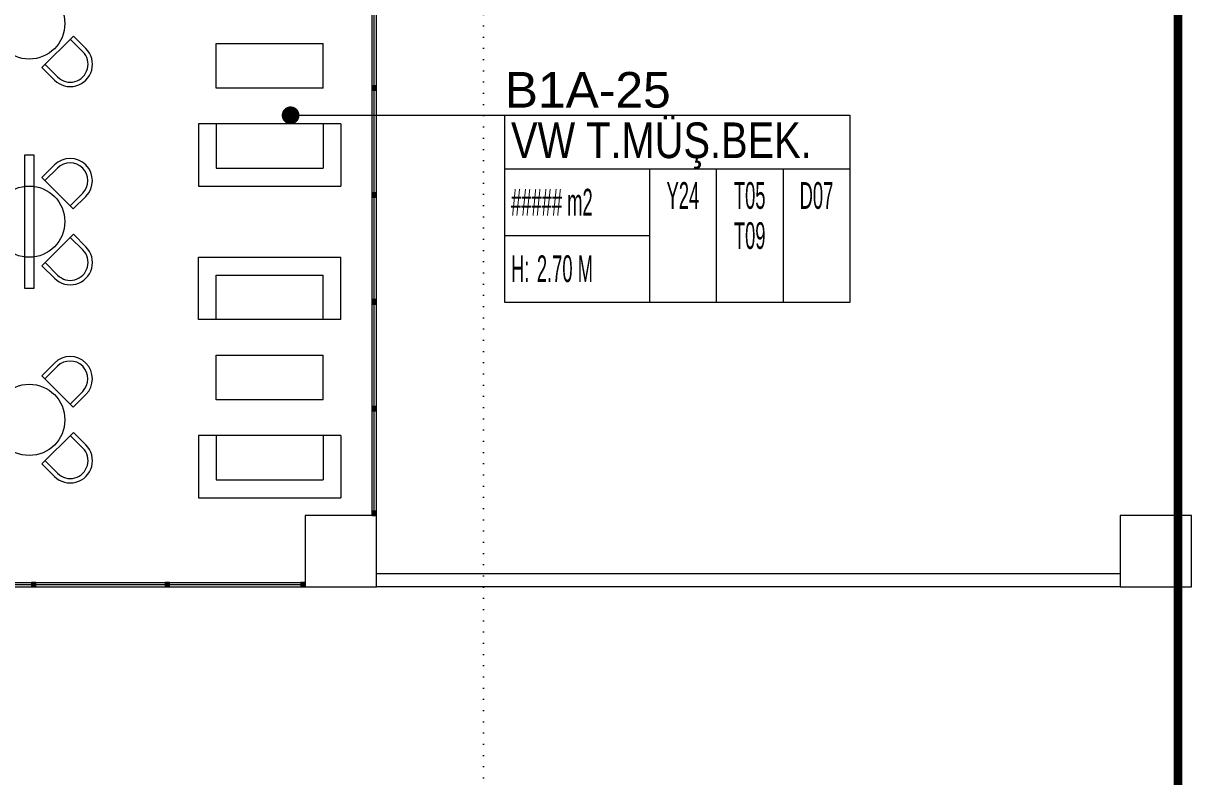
# Model space of a CAD drawing. Header units: metres. Extents: x -19121 to 152404, y -12107 to 46241.
# Drawn here: x 88043 to 89358, y 587 to 1433 of the extents above; entities that cross this region are included whole.
import ezdxf
from ezdxf.enums import TextEntityAlignment as Align

# ---------------------------------------------------------------- set-up
doc = ezdxf.new("R2010")
doc.units = ezdxf.units.M
doc.header["$LTSCALE"] = 50
doc.header["$MEASUREMENT"] = 0
doc.linetypes.add('DOT2', pattern=[0.125, 0, -0.125])
doc.layers.get('0').update_dxf_attribs({"color": 9, "lineweight": 9})
for name, color, linetype, lineweight in [('00', 9, 'Continuous', 9), ('01', 9, 'Continuous', 9), ('05', 9, 'Continuous', 9), ('06D', 9, 'Continuous', 9), ('10', 9, 'Continuous', 9), ('15', 9, 'Continuous', 9), ('20', 9, 'DOT2', 9), ('21_mahal200', 9, 'Continuous', 9)]:
    doc.layers.add(name, color=color, linetype=linetype, lineweight=lineweight)
doc.styles.add('Arial', font='arial.ttf', dxfattribs={"height": 2.5})
doc.styles.add('MuuM_TEXT-STANDART', font='ARIALN.TTF')
doc.dimstyles.new('MuuM_DIM200', dxfattribs={"dimscale": 20, "dimtxt": 2, "dimasz": 1, "dimexe": 1, "dimexo": 1, "dimgap": 1, "dimtad": 1, "dimdec": 1, "dimrnd": 0.5, "dimdsep": 46, "dimtxsty": 'MuuM_TEXT-STANDART', "dimblk": 'ARCHTICK', "dimcen": 0, "dimdle": 0.15, "dimclrd": 256, "dimclre": 256, "dimclrt": 256, "dimadec": 0, "dimazin": 0, "dimtfac": 5, "dimtdec": 1, "dimtix": 1, "dimtmove": 2, "dimatfit": 3, "dimldrblk": 'DOT', "dimfxl": 3, "dimfxlon": 1, "dimtolj": 1, "dimlwd": -1, "dimlwe": -1, "dimarcsym": 0})

# ---------------------------------------------------------------- blocks, each defined once
blk = doc.blocks.new('p-kolon_80x80')
blk.add_lwpolyline([(-40, -40), (40, -40), (40, 40), (-40, 40)], close=True)
blk = doc.blocks.new('1.Bod.Ara.Sitatik Elk')
at = {"layer": '01'}
for p in [(4400, -7790), (5315, -7790)]:
    blk.add_blockref('p-kolon_80x80', p, dxfattribs=at)
blk = doc.blocks.new('_ArchTick')
at = {"color": 0, "linetype": 'ByBlock', "const_width": 0.15}
blk.add_lwpolyline([(-0.5, -0.5), (0.5, 0.5)], dxfattribs=at)
blk = doc.blocks.new('_Dot')
at = {"color": 0, "linetype": 'ByBlock', "lineweight": -2}
blk.add_line((-0.5, 0), (-1, 0), dxfattribs=at)
at = {"color": 0, "linetype": 'ByBlock', "const_width": 0.5}
blk.add_lwpolyline([(-0.25, 0, 1), (0.25, 0, 1)], format="xyb", close=True, dxfattribs=at)
blk = doc.blocks.new('0_roomno2')
blk.add_lwpolyline([(19.375, -10.5), (0, -10.5), (0, 0), (19.375, 0)], close=True)
for points in [[(0, -3), (19.375, -3)], [(8.125, -3), (8.125, -10.5)], [(11.875, -3), (11.875, -10.5)], [(15.625, -3), (15.625, -10.5)], [(0, -6.75), (8.125, -6.75)]]:
    blk.add_lwpolyline(points)
at = {"style": 'MuuM_TEXT-STANDART', "width": 0.6}
blk.add_text('H:', height=1.5, dxfattribs=at).set_placement((0.35, -8.608), align=Align.MIDDLE_LEFT)
at = {"style": 'Arial'}
blk.add_attdef('ODANO', (0, 1.17), '', height=2, dxfattribs=at)
blk.add_attdef('MEKANADI', text='', height=2, dxfattribs=at).set_placement((0.35, -3), align=Align.BOTTOM_LEFT)
at = {"style": 'MuuM_TEXT-STANDART', "width": 0.6}
for tag, p in [('YER01', (10, -4.5)), ('TAVAN01', (13.75, -4.5)), ('DUVAR01', (17.5, -4.5)), ('YER02', (10, -6.75)), ('TAVAN02', (13.75, -6.75)), ('DUVAR02', (17.5, -6.75)), ('YER03', (10, -9)), ('TAVAN03', (13.75, -9)), ('DUVAR03', (17.5, -9))]:
    blk.add_attdef(tag, text='', height=1.5, dxfattribs=at).set_placement(p, align=Align.MIDDLE_CENTER)
for tag, p in [('M2', (0.35, -4.875)), ('TEMIZTAVANYUKSEKLIGI', (1.8, -8.608))]:
    blk.add_attdef(tag, text='', height=1.5, dxfattribs=at).set_placement(p, align=Align.MIDDLE_LEFT)
blk = doc.blocks.new('p-tef_porsche')
at = {"linetype": 'Continuous', "lineweight": 13}
for p, q in [((-160, -80), (-160, 80)), ((-90, 80), (-160, 80)), ((-90, 80), (-90, -80)), ((40, 80), (40, -80)), ((40, 80), (110, 80)), ((110, -80), (110, 80)), ((-140, -60), (-140, 60)), ((-90, 60), (-140, 60)), ((-50, -60), (-50, 60)), ((0, 60), (-50, 60)), ((0, 60), (0, -60)), ((40, 60), (90, 60)), ((90, -60), (90, 60)), ((-90, -60), (-140, -60)), ((0, -60), (-50, -60)), ((40, -60), (90, -60)), ((-90, -80), (-160, -80)), ((40, -80), (110, -80))]:
    blk.add_line(p, q, dxfattribs=at)
blk = doc.blocks.new('prf-10x10')
blk.add_lwpolyline([(-5, -5), (5, -5), (5, 5), (-5, 5)], close=True)
at = {"color": 255}
blk.add_solid([(-5, -5), (5, -5), (-5, 5), (5, 5)], dxfattribs=at)
at = {"layer": '10'}
blk.add_point((0, 0), dxfattribs=at)
blk = doc.blocks.new('p-dog-ser-720')
at = {"layer": '06D'}
for points in [[(0, 0), (0, 715)], [(5, 0), (5, 715)]]:
    blk.add_lwpolyline(points, dxfattribs=at)
at = {"layer": '15'}
blk.add_lwpolyline([(2.5, 0), (2.5, 715)], dxfattribs=at)
at = {"layer": '10', "xscale": 0.5, "yscale": 0.5, "rotation": 180}
for p in [(2.5, 717.5), (2.5, 600), (2.5, 480), (2.5, 360), (2.5, 240), (2.5, 120), (2.5, 2.5)]:
    blk.add_blockref('prf-10x10', p, dxfattribs=at)
blk = doc.blocks.new('p-dog-ser-620')
at = {"layer": '06D'}
for points in [[(-620, 5), (-5, 5)], [(-620, 0), (-5, 0)]]:
    blk.add_lwpolyline(points, dxfattribs=at)
at = {"layer": '15'}
blk.add_lwpolyline([(-620, 2.5), (-5, 2.5)], dxfattribs=at)
at = {"layer": '10', "xscale": 0.5, "yscale": 0.5, "rotation": 90}
for p in [(-617.5, 2.5), (-460, 2.5), (-305, 2.5), (-155, 2.5), (-2.5, 2.5)]:
    blk.add_blockref('prf-10x10', p, dxfattribs=at)
blk = doc.blocks.new('1.Bod.Ara.Mimari Elk')
at = {"layer": '00'}
blk.add_lwpolyline([(4440, -7815), (5275, -7815), (5275, -7830), (4440, -7830)], close=True, dxfattribs=at)
at = {"layer": '05', "lineweight": 15}
for p, q in [((4064.22, -7246.92), (4099.57, -7211.57)), ((4099.57, -7211.57), (4113.71, -7225.71)), ((4110.18, -7229.24), (4096.04, -7215.1)), ((4078.36, -7261.06), (4064.22, -7246.92)), ((4067.75, -7243.39), (4081.89, -7257.53)), ((4064.07, -7370.43), (4078.21, -7356.29)), ((4099.42, -7405.78), (4064.07, -7370.43)), ((4081.74, -7359.82), (4067.6, -7373.96)), ((4095.89, -7402.25), (4110.03, -7388.11)), ((4113.56, -7391.64), (4099.42, -7405.78)), ((4064.22, -7469.42), (4099.57, -7434.07)), ((4099.57, -7434.07), (4113.71, -7448.21)), ((4110.18, -7451.74), (4096.04, -7437.6)), ((4078.36, -7483.56), (4064.22, -7469.42)), ((4067.75, -7465.89), (4081.89, -7480.03)), ((4064.07, -7592.93), (4078.21, -7578.79)), ((4099.42, -7628.28), (4064.07, -7592.93)), ((4081.74, -7582.32), (4067.6, -7596.46)), ((4095.89, -7624.75), (4110.03, -7610.61)), ((4113.56, -7614.14), (4099.42, -7628.28)), ((4064.22, -7691.92), (4099.57, -7656.57)), ((4110.18, -7674.24), (4096.04, -7660.1)), ((4099.57, -7656.57), (4113.71, -7670.71)), ((4078.36, -7706.06), (4064.22, -7691.92)), ((4067.75, -7688.39), (4081.89, -7702.53))]:
    blk.add_line(p, q, dxfattribs=at)
blk.add_lwpolyline([(4055, -7345), (4055, -7495), (4045, -7495), (4045, -7345), (4055, -7345)], dxfattribs=at)
for centre in [(4050, -7197.5), (4050, -7420), (4050, -7642.5)]:
    blk.add_circle(centre, 40, dxfattribs=at)
for centre, radius, start, end in [((4096.04, -7243.39), 25, 225, 45), ((4096.04, -7243.39), 20, 225, 45), ((4095.89, -7373.96), 25, 315, 135), ((4095.89, -7373.96), 20, 315, 135), ((4096.04, -7465.89), 25, 225, 45), ((4096.04, -7465.89), 20, 225, 45), ((4095.89, -7596.46), 25, 315, 135), ((4095.89, -7596.46), 20, 315, 135), ((4096.04, -7688.39), 25, 225, 45), ((4096.04, -7688.39), 20, 225, 45)]:
    blk.add_arc(centre, radius, start, end, dxfattribs=at)
at = {"layer": '20', "ltscale": 2}
blk.add_line((4560, -8750), (4560, -6990), dxfattribs=at)
at = {"layer": '20', "ltscale": 2, "const_width": 10}
blk.add_lwpolyline([(5340, -8750), (5340, -5330), (7540, -5330), (7540, -6950), (7540, -7350.38, -0.2628505), (6470, -8635), (6470, -8455), (6150, -8455), (6150, -8750)], format="xyb", close=True, dxfattribs=at)
blk.add_blockref('p-dog-ser-720', (4435, -7750))
at = {"layer": '05', "lineweight": 15, "rotation": 270}
for p in [(4320, -7270), (4320, -7620)]:
    blk.add_blockref('p-tef_porsche', p, dxfattribs=at)
at = {"layer": '10'}
blk.add_blockref('p-dog-ser-620', (4360, -7830), dxfattribs=at)
at = {"layer": '21_mahal200'}
ref = blk.add_blockref('0_roomno2', (4584.01, -7300.62), dxfattribs=dict(at, xscale=20, yscale=20, zscale=20))
ref.add_attrib('ODANO', 'B1A-25', (4584.01, -7291.98), dxfattribs={"layer": '0', "height": 40, "style": 'Arial'})
ref.add_attrib('MEKANADI', 'VW T.MÜŞ.BEK.', dxfattribs={"layer": '0', "height": 40, "style": 'Arial', "width": 0.8}).set_placement((4591.01, -7360.62), align=Align.BOTTOM_LEFT)
ref.add_attrib('M2', '##### m2', dxfattribs={"layer": '0', "height": 30, "style": 'MuuM_TEXT-STANDART', "width": 0.6}).set_placement((4591.01, -7398.12), align=Align.MIDDLE_LEFT)
ref.add_attrib('TEMIZTAVANYUKSEKLIGI', '2.70 M', dxfattribs={"layer": '0', "height": 30, "style": 'MuuM_TEXT-STANDART', "width": 0.6}).set_placement((4620.01, -7472.78), align=Align.MIDDLE_LEFT)
ref.add_attrib('YER01', 'Y24', dxfattribs={"layer": '0', "height": 30, "style": 'MuuM_TEXT-STANDART', "width": 0.6}).set_placement((4784.01, -7390.62), align=Align.MIDDLE_CENTER)
ref.add_attrib('TAVAN01', 'T05', dxfattribs={"layer": '0', "height": 30, "style": 'MuuM_TEXT-STANDART', "width": 0.6}).set_placement((4859.01, -7390.62), align=Align.MIDDLE_CENTER)
ref.add_attrib('DUVAR01', 'D07', dxfattribs={"layer": '0', "height": 30, "style": 'MuuM_TEXT-STANDART', "width": 0.6}).set_placement((4934.01, -7390.62), align=Align.MIDDLE_CENTER)
ref.add_attrib('TAVAN02', 'T09', dxfattribs={"layer": '0', "height": 30, "style": 'MuuM_TEXT-STANDART', "width": 0.6}).set_placement((4859.01, -7435.62), align=Align.MIDDLE_CENTER)
blk.add_leader([(4343.51, -7300.62), (4584.01, -7300.62)], dimstyle='MuuM_DIM200', override={"dimasz": 1, "dimfxl": 10}, dxfattribs=at)

msp = doc.modelspace()

# ---------------------------------------------------------------- block references
for name in ['1.Bod.Ara.Mimari Elk', '1.Bod.Ara.Sitatik Elk']:
    msp.add_blockref(name, (84000, 8630))

doc.saveas('drawing.dxf')
